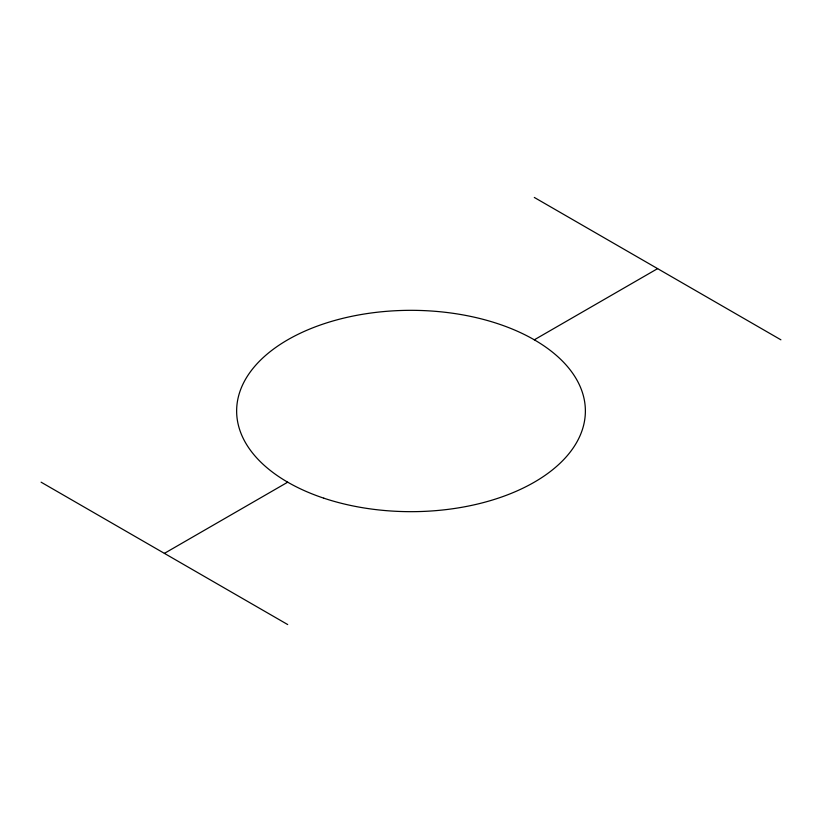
<?xml version="1.0" encoding="UTF-8"?>
<svg xmlns="http://www.w3.org/2000/svg" width="822" height="822" viewBox="0 0 822 822"><rect width="100%" height="100%" fill="white"/><g stroke="black" fill="none" stroke-linecap="round" stroke-linejoin="round"><path stroke-width="1.23" d="M164.4 553.37L287.7 482.185M534.3 339.815L657.6 268.63M534.3 197.444L780.9 339.815M41.1 482.185L287.7 624.556M323.817 498.183A174.377 100.674 0 0 0 585.377 411A174.377 100.674 0 0 0 323.817 323.817A174.377 100.674 0 0 0 323.817 498.183"/></g></svg>
